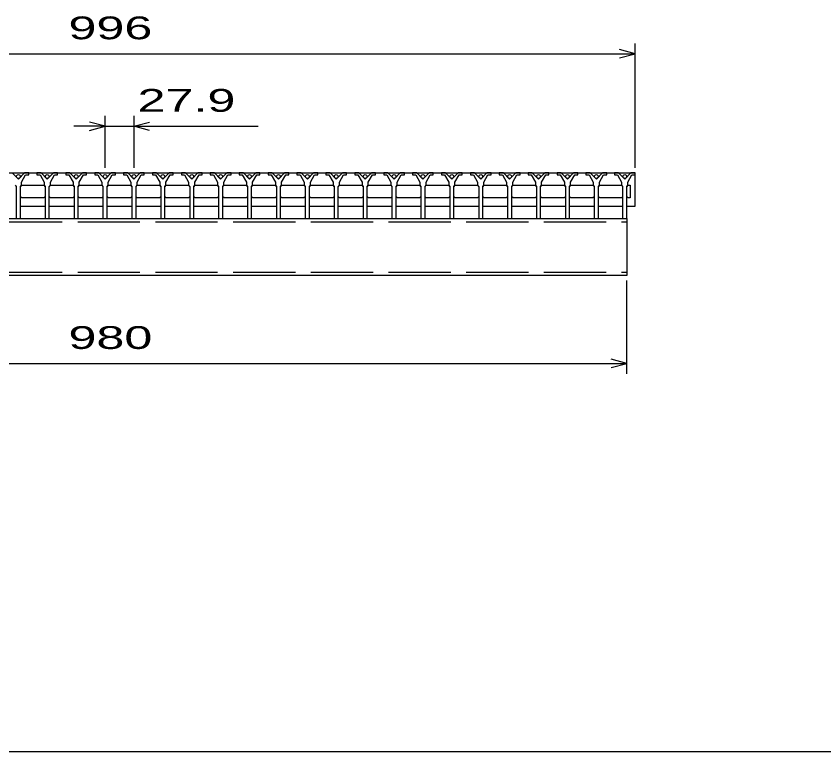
# Model space of a CAD drawing. Units: millimetres, scale not verified. Extents: x -1820 to 1724, y -1285 to 1059.
# Drawn here: x -1028 to -248, y -1141 to -431 of the extents above; entities that cross this region are included whole.
import ezdxf
from ezdxf.enums import TextEntityAlignment as Align

# ---------------------------------------------------------------- set-up
doc = ezdxf.new("R2010")
doc.units = ezdxf.units.MM
doc.header["$LTSCALE"] = 10
doc.linetypes.add('DASHED', pattern=[7.5, 6, -1.5])
for name, color, linetype, lineweight in [('0_2', 150, 'Continuous', 25), ('16', 3, 'Continuous', 25), ('22', 2, 'Continuous', 25)]:
    doc.layers.add(name, color=color, linetype=linetype, lineweight=lineweight)
doc.styles.add('ベクトル', font='')
doc.styles.get('ベクトル').set_extended_font_data('ベクトル')

msp = doc.modelspace()

# ---------------------------------------------------------------- linework, layer by layer
at = {"layer": '0_2'}
msp.add_line((1724, -1141), (-1736, -1141), dxfattribs=at)
at = {"layer": '16'}
for p, q in [((-1426, -582), (-430, -582)), ((-1025.4, -588), (-1031.4, -582)), ((-1019.4, -582), (-1025.4, -588)), ((-1022.4, -591), (-1018.4, -584)), ((-1015.4, -582), (-1019.4, -582)), ((-1018.4, -584), (-1015.4, -584)), ((-1015.4, -584), (-1015.4, -582)), ((-1007.5, -582), (-1007.5, -584)), ((-1003.5, -582), (-1007.5, -582)), ((-1007.5, -584), (-1004.5, -584)), ((-1004.5, -584), (-1000.5, -591)), ((-997.5, -588), (-1003.5, -582)), ((-991.5, -582), (-997.5, -588)), ((-994.5, -591), (-990.5, -584)), ((-987.5, -582), (-991.5, -582)), ((-990.5, -584), (-987.5, -584)), ((-987.5, -584), (-987.5, -582)), ((-979.6, -582), (-979.6, -584)), ((-975.6, -582), (-979.6, -582)), ((-979.6, -584), (-976.6, -584)), ((-976.6, -584), (-972.6, -591)), ((-969.6, -588), (-975.6, -582)), ((-963.6, -582), (-969.6, -588)), ((-966.6, -591), (-962.6, -584)), ((-959.6, -582), (-963.6, -582)), ((-962.6, -584), (-959.6, -584)), ((-959.6, -584), (-959.6, -582)), ((-951.7, -582), (-951.7, -584)), ((-947.7, -582), (-951.7, -582)), ((-951.7, -584), (-948.7, -584)), ((-948.7, -584), (-944.7, -591)), ((-941.7, -588), (-947.7, -582)), ((-935.7, -582), (-941.7, -588)), ((-938.7, -591), (-934.7, -584)), ((-931.7, -582), (-935.7, -582)), ((-934.7, -584), (-931.7, -584)), ((-931.7, -584), (-931.7, -582)), ((-923.8, -582), (-923.8, -584)), ((-919.8, -582), (-923.8, -582)), ((-923.8, -584), (-920.8, -584)), ((-920.8, -584), (-916.8, -591)), ((-913.8, -588), (-919.8, -582)), ((-907.8, -582), (-913.8, -588)), ((-910.8, -591), (-906.8, -584)), ((-903.8, -582), (-907.8, -582)), ((-906.8, -584), (-903.8, -584)), ((-903.8, -584), (-903.8, -582)), ((-895.9, -582), (-895.9, -584)), ((-891.9, -582), (-895.9, -582)), ((-895.9, -584), (-892.9, -584)), ((-892.9, -584), (-888.9, -591)), ((-885.9, -588), (-891.9, -582)), ((-879.9, -582), (-885.9, -588)), ((-882.9, -591), (-878.9, -584)), ((-875.9, -582), (-879.9, -582)), ((-878.9, -584), (-875.9, -584)), ((-875.9, -584), (-875.9, -582)), ((-868, -582), (-868, -584)), ((-864, -582), (-868, -582)), ((-868, -584), (-865, -584)), ((-865, -584), (-861, -591)), ((-858, -588), (-864, -582)), ((-852, -582), (-858, -588)), ((-855, -591), (-851, -584)), ((-848, -582), (-852, -582)), ((-851, -584), (-848, -584)), ((-848, -584), (-848, -582)), ((-840.1, -582), (-840.1, -584)), ((-836.1, -582), (-840.1, -582)), ((-840.1, -584), (-837.1, -584)), ((-837.1, -584), (-833.1, -591)), ((-830.1, -588), (-836.1, -582)), ((-824.1, -582), (-830.1, -588)), ((-827.1, -591), (-823.1, -584)), ((-820.1, -582), (-824.1, -582)), ((-823.1, -584), (-820.1, -584)), ((-820.1, -584), (-820.1, -582)), ((-812.2, -582), (-812.2, -584)), ((-808.2, -582), (-812.2, -582)), ((-812.2, -584), (-809.2, -584)), ((-809.2, -584), (-805.2, -591)), ((-802.2, -588), (-808.2, -582)), ((-796.2, -582), (-802.2, -588)), ((-799.2, -591), (-795.2, -584)), ((-792.2, -582), (-796.2, -582)), ((-795.2, -584), (-792.2, -584)), ((-792.2, -584), (-792.2, -582)), ((-784.3, -582), (-784.3, -584)), ((-780.3, -582), (-784.3, -582)), ((-784.3, -584), (-781.3, -584)), ((-781.3, -584), (-777.3, -591)), ((-774.3, -588), (-780.3, -582)), ((-768.3, -582), (-774.3, -588)), ((-771.3, -591), (-767.3, -584)), ((-764.3, -582), (-768.3, -582)), ((-767.3, -584), (-764.3, -584)), ((-764.3, -584), (-764.3, -582)), ((-756.4, -582), (-756.4, -584)), ((-752.4, -582), (-756.4, -582)), ((-756.4, -584), (-753.4, -584)), ((-753.4, -584), (-749.4, -591)), ((-746.4, -588), (-752.4, -582)), ((-740.4, -582), (-746.4, -588)), ((-743.4, -591), (-739.4, -584)), ((-736.4, -582), (-740.4, -582)), ((-739.4, -584), (-736.4, -584)), ((-736.4, -584), (-736.4, -582)), ((-728.5, -582), (-728.5, -584)), ((-724.5, -582), (-728.5, -582)), ((-728.5, -584), (-725.5, -584)), ((-725.5, -584), (-721.5, -591)), ((-718.5, -588), (-724.5, -582)), ((-712.5, -582), (-718.5, -588)), ((-715.5, -591), (-711.5, -584)), ((-708.5, -582), (-712.5, -582)), ((-711.5, -584), (-708.5, -584)), ((-708.5, -584), (-708.5, -582)), ((-700.6, -582), (-700.6, -584)), ((-696.6, -582), (-700.6, -582)), ((-700.6, -584), (-697.6, -584)), ((-697.6, -584), (-693.6, -591)), ((-690.6, -588), (-696.6, -582)), ((-684.6, -582), (-690.6, -588)), ((-687.6, -591), (-683.6, -584)), ((-680.6, -582), (-684.6, -582)), ((-683.6, -584), (-680.6, -584)), ((-680.6, -584), (-680.6, -582)), ((-672.7, -582), (-672.7, -584)), ((-668.7, -582), (-672.7, -582)), ((-672.7, -584), (-669.7, -584)), ((-669.7, -584), (-665.7, -591)), ((-662.7, -588), (-668.7, -582)), ((-656.7, -582), (-662.7, -588)), ((-659.7, -591), (-655.7, -584)), ((-652.7, -582), (-656.7, -582)), ((-655.7, -584), (-652.7, -584)), ((-652.7, -584), (-652.7, -582)), ((-644.8, -582), (-644.8, -584)), ((-640.8, -582), (-644.8, -582)), ((-644.8, -584), (-641.8, -584)), ((-641.8, -584), (-637.8, -591)), ((-634.8, -588), (-640.8, -582)), ((-628.8, -582), (-634.8, -588)), ((-631.8, -591), (-627.8, -584)), ((-624.8, -582), (-628.8, -582)), ((-627.8, -584), (-624.8, -584)), ((-624.8, -584), (-624.8, -582)), ((-616.9, -582), (-616.9, -584)), ((-612.9, -582), (-616.9, -582)), ((-616.9, -584), (-613.9, -584)), ((-613.9, -584), (-609.9, -591)), ((-606.9, -588), (-612.9, -582)), ((-600.9, -582), (-606.9, -588)), ((-603.9, -591), (-599.9, -584)), ((-596.9, -582), (-600.9, -582)), ((-599.9, -584), (-596.9, -584)), ((-596.9, -584), (-596.9, -582)), ((-589, -582), (-589, -584)), ((-585, -582), (-589, -582)), ((-589, -584), (-586, -584)), ((-586, -584), (-582, -591)), ((-579, -588), (-585, -582)), ((-573, -582), (-579, -588)), ((-576, -591), (-572, -584)), ((-569, -582), (-573, -582)), ((-572, -584), (-569, -584)), ((-569, -584), (-569, -582)), ((-561.1, -582), (-561.1, -584)), ((-557.1, -582), (-561.1, -582)), ((-561.1, -584), (-558.1, -584)), ((-558.1, -584), (-554.1, -591)), ((-551.1, -588), (-557.1, -582)), ((-545.1, -582), (-551.1, -588)), ((-548.1, -591), (-544.1, -584)), ((-541.1, -582), (-545.1, -582)), ((-544.1, -584), (-541.1, -584)), ((-541.1, -584), (-541.1, -582)), ((-533.2, -582), (-533.2, -584)), ((-529.2, -582), (-533.2, -582)), ((-533.2, -584), (-530.2, -584)), ((-530.2, -584), (-526.2, -591)), ((-523.2, -588), (-529.2, -582)), ((-517.2, -582), (-523.2, -588)), ((-520.2, -591), (-516.2, -584)), ((-513.2, -582), (-517.2, -582)), ((-516.2, -584), (-513.2, -584)), ((-513.2, -584), (-513.2, -582)), ((-505.3, -582), (-505.3, -584)), ((-501.3, -582), (-505.3, -582)), ((-505.3, -584), (-502.3, -584)), ((-502.3, -584), (-498.3, -591)), ((-495.3, -588), (-501.3, -582)), ((-489.3, -582), (-495.3, -588)), ((-492.3, -591), (-488.3, -584)), ((-485.3, -582), (-489.3, -582)), ((-488.3, -584), (-485.3, -584)), ((-485.3, -584), (-485.3, -582)), ((-477.4, -582), (-477.4, -584)), ((-473.4, -582), (-477.4, -582)), ((-477.4, -584), (-474.4, -584)), ((-474.4, -584), (-470.4, -591)), ((-467.4, -588), (-473.4, -582)), ((-461.4, -582), (-467.4, -588)), ((-464.4, -591), (-460.4, -584)), ((-457.4, -582), (-461.4, -582)), ((-460.4, -584), (-457.4, -584)), ((-457.4, -584), (-457.4, -582)), ((-450, -582), (-450, -584)), ((-446, -582), (-450, -582)), ((-450, -584), (-447, -584)), ((-447, -584), (-443, -591)), ((-440, -588), (-446, -582)), ((-434, -582), (-440, -588)), ((-437, -591), (-433, -584)), ((-430, -582), (-434, -582)), ((-433, -584), (-430, -584)), ((-430, -584), (-430, -582)), ((-430, -614), (-430, -582)), ((-1022.4, -594), (-1022.4, -591)), ((-1000.5, -591), (-1000.5, -594)), ((-994.5, -594), (-994.5, -591)), ((-972.6, -591), (-972.6, -594)), ((-966.6, -594), (-966.6, -591)), ((-944.7, -591), (-944.7, -594)), ((-938.7, -594), (-938.7, -591)), ((-916.8, -591), (-916.8, -594)), ((-910.8, -594), (-910.8, -591)), ((-888.9, -591), (-888.9, -594)), ((-882.9, -594), (-882.9, -591)), ((-861, -591), (-861, -594)), ((-855, -594), (-855, -591)), ((-833.1, -591), (-833.1, -594)), ((-827.1, -594), (-827.1, -591)), ((-805.2, -591), (-805.2, -594)), ((-799.2, -594), (-799.2, -591)), ((-777.3, -591), (-777.3, -594)), ((-771.3, -594), (-771.3, -591)), ((-749.4, -591), (-749.4, -594)), ((-743.4, -594), (-743.4, -591)), ((-721.5, -591), (-721.5, -594)), ((-715.5, -594), (-715.5, -591)), ((-693.6, -591), (-693.6, -594)), ((-687.6, -594), (-687.6, -591)), ((-665.7, -591), (-665.7, -594)), ((-659.7, -594), (-659.7, -591)), ((-637.8, -591), (-637.8, -594)), ((-631.8, -594), (-631.8, -591)), ((-609.9, -591), (-609.9, -594)), ((-603.9, -594), (-603.9, -591)), ((-582, -591), (-582, -594)), ((-576, -594), (-576, -591)), ((-554.1, -591), (-554.1, -594)), ((-548.1, -594), (-548.1, -591)), ((-526.2, -591), (-526.2, -594)), ((-520.2, -594), (-520.2, -591)), ((-498.3, -591), (-498.3, -594)), ((-492.3, -594), (-492.3, -591)), ((-470.4, -591), (-470.4, -594)), ((-464.4, -594), (-464.4, -591)), ((-443, -591), (-443, -594)), ((-437, -594), (-437, -591)), ((-1028.4, -594), (-1027.4, -595)), ((-1027.4, -595), (-1027.4, -626)), ((-1023.4, -595), (-1022.4, -594)), ((-1023.4, -626), (-1023.4, -595)), ((-1023.15, -595), (-1022.15, -594)), ((-1022.15, -594), (-1000.75, -594)), ((-1000.75, -594), (-999.75, -595)), ((-1000.5, -594), (-999.5, -595)), ((-999.5, -595), (-999.5, -626)), ((-995.5, -595), (-994.5, -594)), ((-995.5, -626), (-995.5, -595)), ((-995.25, -595), (-994.25, -594)), ((-994.25, -594), (-972.85, -594)), ((-972.85, -594), (-971.85, -595)), ((-972.6, -594), (-971.6, -595)), ((-971.6, -595), (-971.6, -626)), ((-967.6, -595), (-966.6, -594)), ((-967.6, -626), (-967.6, -595)), ((-967.35, -595), (-966.35, -594)), ((-966.35, -594), (-944.95, -594)), ((-944.95, -594), (-943.95, -595)), ((-944.7, -594), (-943.7, -595)), ((-943.7, -595), (-943.7, -626)), ((-939.7, -595), (-938.7, -594)), ((-939.7, -626), (-939.7, -595)), ((-939.45, -595), (-938.45, -594)), ((-938.45, -594), (-917.05, -594)), ((-917.05, -594), (-916.05, -595)), ((-916.8, -594), (-915.8, -595)), ((-915.8, -595), (-915.8, -626)), ((-911.8, -595), (-910.8, -594)), ((-911.8, -626), (-911.8, -595)), ((-911.55, -595), (-910.55, -594)), ((-910.55, -594), (-889.15, -594)), ((-889.15, -594), (-888.15, -595)), ((-888.9, -594), (-887.9, -595)), ((-887.9, -595), (-887.9, -626)), ((-883.9, -595), (-882.9, -594)), ((-883.9, -626), (-883.9, -595)), ((-883.65, -595), (-882.65, -594)), ((-882.65, -594), (-861.25, -594)), ((-861.25, -594), (-860.25, -595)), ((-861, -594), (-860, -595)), ((-860, -595), (-860, -626)), ((-856, -595), (-855, -594)), ((-856, -626), (-856, -595)), ((-855.75, -595), (-854.75, -594)), ((-854.75, -594), (-833.35, -594)), ((-833.35, -594), (-832.35, -595)), ((-833.1, -594), (-832.1, -595)), ((-832.1, -595), (-832.1, -626)), ((-828.1, -595), (-827.1, -594)), ((-828.1, -626), (-828.1, -595)), ((-827.85, -595), (-826.85, -594)), ((-826.85, -594), (-805.45, -594)), ((-805.45, -594), (-804.45, -595)), ((-805.2, -594), (-804.2, -595)), ((-804.2, -595), (-804.2, -626)), ((-800.2, -595), (-799.2, -594)), ((-800.2, -626), (-800.2, -595)), ((-799.95, -595), (-798.95, -594)), ((-798.95, -594), (-777.55, -594)), ((-777.55, -594), (-776.55, -595)), ((-777.3, -594), (-776.3, -595)), ((-776.3, -595), (-776.3, -626)), ((-772.3, -595), (-771.3, -594)), ((-772.3, -626), (-772.3, -595)), ((-772.05, -595), (-771.05, -594)), ((-771.05, -594), (-749.65, -594)), ((-749.65, -594), (-748.65, -595)), ((-749.4, -594), (-748.4, -595)), ((-748.4, -595), (-748.4, -626)), ((-744.4, -595), (-743.4, -594)), ((-744.4, -626), (-744.4, -595)), ((-744.15, -595), (-743.15, -594)), ((-743.15, -594), (-721.75, -594)), ((-721.75, -594), (-720.75, -595)), ((-721.5, -594), (-720.5, -595)), ((-720.5, -595), (-720.5, -626)), ((-716.5, -595), (-715.5, -594)), ((-716.5, -626), (-716.5, -595)), ((-716.25, -595), (-715.25, -594)), ((-715.25, -594), (-693.85, -594)), ((-693.85, -594), (-692.85, -595)), ((-693.6, -594), (-692.6, -595)), ((-692.6, -595), (-692.6, -626)), ((-688.6, -595), (-687.6, -594)), ((-688.6, -626), (-688.6, -595)), ((-688.35, -595), (-687.35, -594)), ((-687.35, -594), (-665.95, -594)), ((-665.95, -594), (-664.95, -595)), ((-665.7, -594), (-664.7, -595)), ((-664.7, -595), (-664.7, -626)), ((-660.7, -595), (-659.7, -594)), ((-660.7, -626), (-660.7, -595)), ((-660.45, -595), (-659.45, -594)), ((-659.45, -594), (-638.05, -594)), ((-638.05, -594), (-637.05, -595)), ((-637.8, -594), (-636.8, -595)), ((-636.8, -595), (-636.8, -626)), ((-632.8, -595), (-631.8, -594)), ((-632.8, -626), (-632.8, -595)), ((-632.55, -595), (-631.55, -594)), ((-631.55, -594), (-610.15, -594)), ((-610.15, -594), (-609.15, -595)), ((-609.9, -594), (-608.9, -595)), ((-608.9, -595), (-608.9, -626)), ((-604.9, -595), (-603.9, -594)), ((-604.9, -626), (-604.9, -595)), ((-604.65, -595), (-603.65, -594)), ((-603.65, -594), (-582.25, -594)), ((-582.25, -594), (-581.25, -595)), ((-582, -594), (-581, -595)), ((-581, -595), (-581, -626)), ((-577, -595), (-576, -594)), ((-577, -626), (-577, -595)), ((-576.75, -595), (-575.75, -594)), ((-575.75, -594), (-554.35, -594)), ((-554.35, -594), (-553.35, -595)), ((-554.1, -594), (-553.1, -595)), ((-553.1, -595), (-553.1, -626)), ((-549.1, -595), (-548.1, -594)), ((-549.1, -626), (-549.1, -595)), ((-548.85, -595), (-547.85, -594)), ((-547.85, -594), (-526.45, -594)), ((-526.45, -594), (-525.45, -595)), ((-526.2, -594), (-525.2, -595)), ((-525.2, -595), (-525.2, -626)), ((-521.2, -595), (-520.2, -594)), ((-521.2, -626), (-521.2, -595)), ((-520.95, -595), (-519.95, -594)), ((-519.95, -594), (-498.55, -594)), ((-498.55, -594), (-497.55, -595)), ((-498.3, -594), (-497.3, -595)), ((-497.3, -595), (-497.3, -626)), ((-493.3, -595), (-492.3, -594)), ((-493.3, -626), (-493.3, -595)), ((-493.05, -595), (-492.05, -594)), ((-492.05, -594), (-470.65, -594)), ((-470.65, -594), (-469.65, -595)), ((-470.4, -594), (-469.4, -595)), ((-469.4, -595), (-469.4, -626)), ((-465.4, -595), (-464.4, -594)), ((-465.4, -626), (-465.4, -595)), ((-465.15, -595), (-464.15, -594)), ((-464.15, -594), (-443.25, -594)), ((-443.25, -594), (-442.25, -595)), ((-443, -594), (-442, -595)), ((-442, -595), (-442, -626)), ((-438, -595), (-437, -594)), ((-438, -626), (-438, -595)), ((-437.75, -595), (-436.75, -594)), ((-436.75, -594), (-434.75, -594)), ((-434.75, -594), (-434.75, -606)), ((-1022.15, -606), (-1023.15, -605)), ((-1000.75, -606), (-1022.15, -606)), ((-999.75, -605), (-1000.75, -606)), ((-994.25, -606), (-995.25, -605)), ((-972.85, -606), (-994.25, -606)), ((-971.85, -605), (-972.85, -606)), ((-966.35, -606), (-967.35, -605)), ((-944.95, -606), (-966.35, -606)), ((-943.95, -605), (-944.95, -606)), ((-938.45, -606), (-939.45, -605)), ((-917.05, -606), (-938.45, -606)), ((-916.05, -605), (-917.05, -606)), ((-910.55, -606), (-911.55, -605)), ((-889.15, -606), (-910.55, -606)), ((-888.15, -605), (-889.15, -606)), ((-882.65, -606), (-883.65, -605)), ((-861.25, -606), (-882.65, -606)), ((-860.25, -605), (-861.25, -606)), ((-854.75, -606), (-855.75, -605)), ((-833.35, -606), (-854.75, -606)), ((-832.35, -605), (-833.35, -606)), ((-826.85, -606), (-827.85, -605)), ((-805.45, -606), (-826.85, -606)), ((-804.45, -605), (-805.45, -606)), ((-798.95, -606), (-799.95, -605)), ((-777.55, -606), (-798.95, -606)), ((-776.55, -605), (-777.55, -606)), ((-771.05, -606), (-772.05, -605)), ((-749.65, -606), (-771.05, -606)), ((-748.65, -605), (-749.65, -606)), ((-743.15, -606), (-744.15, -605)), ((-721.75, -606), (-743.15, -606)), ((-720.75, -605), (-721.75, -606)), ((-715.25, -606), (-716.25, -605)), ((-693.85, -606), (-715.25, -606)), ((-692.85, -605), (-693.85, -606)), ((-687.35, -606), (-688.35, -605)), ((-665.95, -606), (-687.35, -606)), ((-664.95, -605), (-665.95, -606)), ((-659.45, -606), (-660.45, -605)), ((-638.05, -606), (-659.45, -606)), ((-637.05, -605), (-638.05, -606)), ((-631.55, -606), (-632.55, -605)), ((-610.15, -606), (-631.55, -606)), ((-609.15, -605), (-610.15, -606)), ((-603.65, -606), (-604.65, -605)), ((-582.25, -606), (-603.65, -606)), ((-581.25, -605), (-582.25, -606)), ((-575.75, -606), (-576.75, -605)), ((-554.35, -606), (-575.75, -606)), ((-553.35, -605), (-554.35, -606)), ((-547.85, -606), (-548.85, -605)), ((-526.45, -606), (-547.85, -606)), ((-525.45, -605), (-526.45, -606)), ((-519.95, -606), (-520.95, -605)), ((-498.55, -606), (-519.95, -606)), ((-497.55, -605), (-498.55, -606)), ((-492.05, -606), (-493.05, -605)), ((-470.65, -606), (-492.05, -606)), ((-469.65, -605), (-470.65, -606)), ((-464.15, -606), (-465.15, -605)), ((-443.25, -606), (-464.15, -606)), ((-442.25, -605), (-443.25, -606)), ((-436.75, -606), (-437.75, -605)), ((-434.75, -606), (-436.75, -606)), ((-1023.15, -614), (-999.75, -614)), ((-995.25, -614), (-971.85, -614)), ((-967.35, -614), (-943.95, -614)), ((-939.45, -614), (-916.05, -614)), ((-911.55, -614), (-888.15, -614)), ((-883.65, -614), (-860.25, -614)), ((-855.75, -614), (-832.35, -614)), ((-827.85, -614), (-804.45, -614)), ((-799.95, -614), (-776.55, -614)), ((-772.05, -614), (-748.65, -614)), ((-744.15, -614), (-720.75, -614)), ((-716.25, -614), (-692.85, -614)), ((-688.35, -614), (-664.95, -614)), ((-660.45, -614), (-637.05, -614)), ((-632.55, -614), (-609.15, -614)), ((-604.65, -614), (-581.25, -614)), ((-576.75, -614), (-553.35, -614)), ((-548.85, -614), (-525.45, -614)), ((-520.95, -614), (-497.55, -614)), ((-493.05, -614), (-469.65, -614)), ((-465.15, -614), (-442.25, -614)), ((-437.75, -614), (-430, -614)), ((-1418, -626), (-438, -626)), ((-1027.4, -626), (-1023.4, -626)), ((-999.5, -626), (-995.5, -626)), ((-971.6, -626), (-967.6, -626)), ((-943.7, -626), (-939.7, -626)), ((-915.8, -626), (-911.8, -626)), ((-887.9, -626), (-883.9, -626)), ((-860, -626), (-856, -626)), ((-832.1, -626), (-828.1, -626)), ((-804.2, -626), (-800.2, -626)), ((-776.3, -626), (-772.3, -626)), ((-748.4, -626), (-744.4, -626)), ((-720.5, -626), (-716.5, -626)), ((-692.6, -626), (-688.6, -626)), ((-664.7, -626), (-660.7, -626)), ((-636.8, -626), (-632.8, -626)), ((-608.9, -626), (-604.9, -626)), ((-581, -626), (-577, -626)), ((-553.1, -626), (-549.1, -626)), ((-525.2, -626), (-521.2, -626)), ((-497.3, -626), (-493.3, -626)), ((-469.4, -626), (-465.4, -626)), ((-442, -626), (-438, -626)), ((-438, -626), (-438, -681)), ((-438, -681), (-1418, -681))]:
    msp.add_line(p, q, dxfattribs=at)
at = {"layer": '16', "linetype": 'DASHED'}
for p, q in [((-1418, -629.2), (-438, -629.2)), ((-1418, -677.8), (-438, -677.8))]:
    msp.add_line(p, q, dxfattribs=at)
at = {"layer": '16'}
for centre in [(-1025.4, -585.5), (-997.5, -585.5), (-969.6, -585.5), (-941.7, -585.5), (-913.8, -585.5), (-885.9, -585.5), (-858, -585.5), (-830.1, -585.5), (-802.2, -585.5), (-774.3, -585.5), (-746.4, -585.5), (-718.5, -585.5), (-690.6, -585.5), (-662.7, -585.5), (-634.8, -585.5), (-606.9, -585.5), (-579, -585.5), (-551.1, -585.5), (-523.2, -585.5), (-495.3, -585.5), (-467.4, -585.5), (-440, -585.5)]:
    msp.add_circle(centre, 1.8, dxfattribs=at)
at = {"layer": '22', "color": 4}
for p, q in [((-430, -577), (-430, -457)), ((-1426, -467), (-430, -467)), ((-430, -467), (-445, -463)), ((-445, -471), (-430, -467)), ((-941.7, -577), (-941.7, -527)), ((-913.8, -527), (-913.8, -577)), ((-941.7, -537), (-971.7, -537)), ((-941.7, -537), (-956.7, -533)), ((-956.7, -541), (-941.7, -537)), ((-941.7, -537), (-913.8, -537)), ((-913.8, -537), (-898.8, -533)), ((-898.8, -541), (-913.8, -537)), ((-913.8, -537), (-793.8, -537)), ((-438, -776), (-438, -686)), ((-438, -766), (-453, -762)), ((-1418, -766), (-438, -766)), ((-453, -770), (-438, -766))]:
    msp.add_line(p, q, dxfattribs=at)

# ---------------------------------------------------------------- texts
at = {"layer": '22', "style": 'ベクトル', "width": 1.65}
for s, p in [(' 996 ', (-990.5, -442)), (' 27.9 ', (-923.8, -512)), (' 980 ', (-990.5, -741))]:
    msp.add_text(s, height=21.99, dxfattribs=at).set_placement(p, align=Align.MIDDLE_LEFT)

doc.saveas('drawing.dxf')
